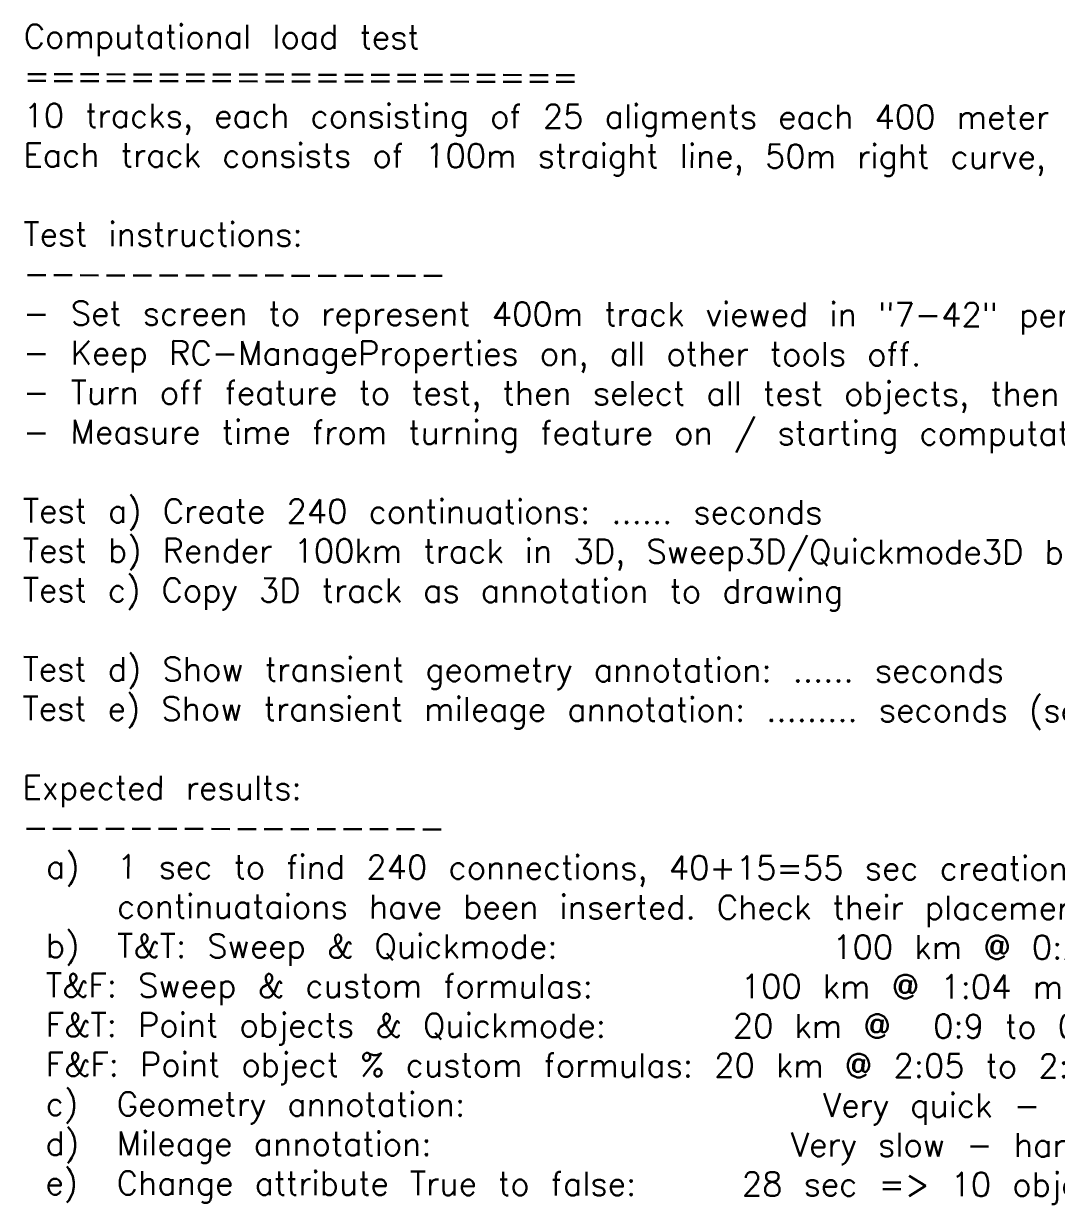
# Model space of a CAD drawing. Header units: metres. Extents: x 251 to 10050, y -7626 to 175.
# Drawn here: x 795 to 5150, y -7626 to -2647 of the extents above; entities that cross this region are included whole.
import ezdxf

# ---------------------------------------------------------------- set-up
doc = ezdxf.new("R2010")
doc.units = ezdxf.units.M
doc.layers.add('NO_Tekst', color=7, linetype='Continuous', lineweight=18)
doc.styles.get("Standard").update_dxf_attribs({"font": 'txt.shx'})

msp = doc.modelspace()

# ---------------------------------------------------------------- texts
at = {"layer": 'NO_Tekst', "insert": (795.6, -2650.2), "char_height": 100, "attachment_point": 1, "rotation": 359.9041}
msp.add_mtext_dynamic_manual_height_columns('Computational load test^J=====================\\P10 tracks, each consisting of 25 aligments each 400 meter long. Total track length is 100 km.^JEach track consists of 100m straight line, 50m right curve, 100m left curve, 50m right curve, and 100m straight line. \\P^JTest instructions:^J----------------^J- Set screen to represent 400m track viewed in "7-42" perspective.^J- Keep RC-ManageProperties on, all other tools off.^J- Turn off feature to test, then select all test objects, then turn test feature on.^J- Measure time from turning feature on / starting computation till expected result appears.^J^JTest a) Create 240 continuations: ...... seconds ^JTest b) Render 100km track in 3D, Sweep3D/Quickmode3D being TT, TF, FT, FF: ..../..../..../.... seconds^JTest c) Copy 3D track as annotation to drawing^J^JTest d) Show transient geometry annotation: ...... seconds^JTest e) Show transient mileage annotation: ......... seconds (set transient object limit to at least 250)^J^JExpected results:^J----------------\\P\\pxi-3,l4,t4;a)^I1 sec to find 240 connections, 40+15=55 sec creation, total ca 56 seconds. Check that exactly 240 continuataions have been inserted. Check their placements.\\Pb)^IT&T: Sweep & Quickmode:             100 km @ 0:28 min => ca 200 km/min^JT&F: Sweep & custom formulas:       100 km @ 1:04 min => ca 100 km/min (with 8m step length)^JF&T: Point objects & Quickmode:      20 km @  0:9 to 0:15 => ca 50 km/min^JF&F: Point object % custom formulas: 20 km @ 2:05 to 2:30 => ca 8-10 km/min\\Pc)^IGeometry annotation:^I^I^I^I  Very quick - 1 sec => ca 1000 annotation items/sec\\Pd)^IMileage annotation:                 Very slow - hanging if many tracks on screen.\\Pe)^IChange attribute True to false:     28 sec => 10 objects/sec', width=9314.501, gutter_width=17.5, heights=[0], dxfattribs=at)

doc.saveas('drawing.dxf')
